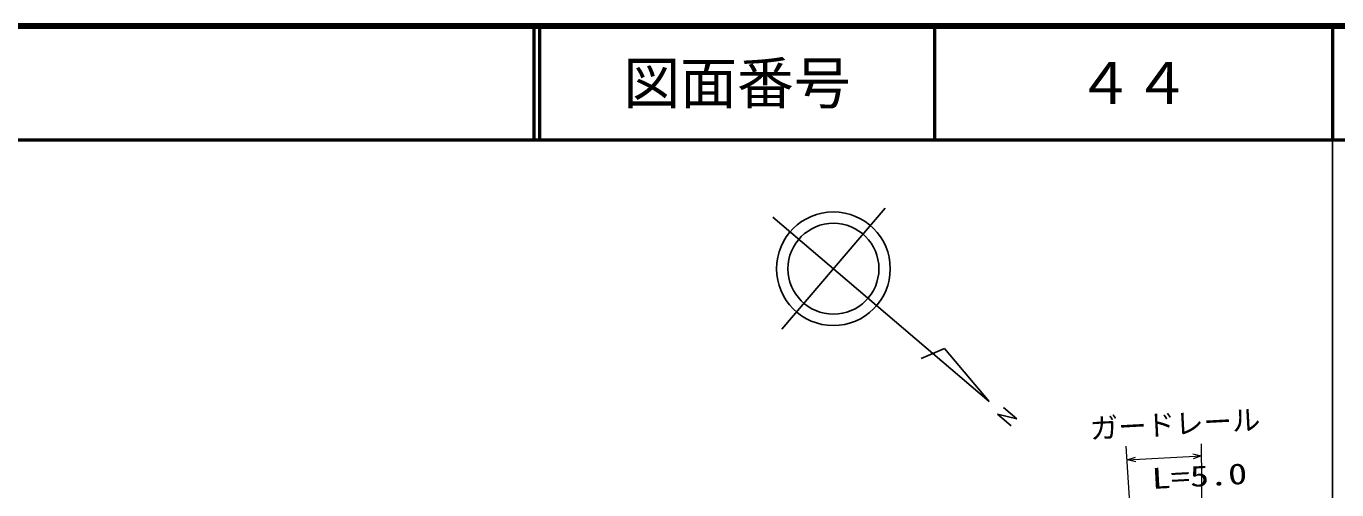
# Model space of a CAD drawing. Units: millimetres, scale not verified. Extents: x 40000 to 680000, y 20000 to 380000.
# Drawn here: x 464106 to 579378, y 339216 to 380000 of the extents above; entities that cross this region are included whole.
import ezdxf
from ezdxf.enums import TextEntityAlignment as Align

# ---------------------------------------------------------------- set-up
doc = ezdxf.new("R2010")
doc.units = ezdxf.units.MM
doc.header["$LTSCALE"] = 1000
for name, color, linetype, lineweight in [('M-BMK-SRVR', 3, 'Continuous', 25), ('M-STR-HTXT', 7, 'Continuous', 13), ('M-TTL', 2, 'Continuous', 140), ('M-TTL-BAND', 7, 'Continuous', 25), ('M-TTL-LINE', 7, 'Continuous', 50)]:
    doc.layers.add(name, color=color, linetype=linetype, lineweight=lineweight)
doc.layers.add('M-TTL-TXT', color=7, linetype='Continuous')
doc.styles.add('ＭＳ ゴシック', font='')
doc.styles.get('ＭＳ ゴシック').set_extended_font_data('MS Gothic')

msp = doc.modelspace()

# ---------------------------------------------------------------- linework, layer by layer
at = {"layer": 'M-BMK-SRVR'}
for p, q in [((548791, 346974), (529783, 363213)), ((530558, 353344), (539652, 363988)), ((544879, 351632), (542819, 350761)), ((548791, 346974), (544879, 351632)), ((551237, 345458), (549540, 345855)), ((549540, 345855), (550723, 344855)), ((550064, 346461), (551237, 345458))]:
    msp.add_line(p, q, dxfattribs=at)
for radius in [5000, 4000]:
    msp.add_circle((535105, 358666), radius, dxfattribs=at)
at = {"layer": 'M-STR-HTXT'}
for p, q in [((562692, 314528), (560858, 343053)), ((567608, 326915), (567468, 343252)), ((560936, 341841), (567477, 342191))]:
    msp.add_line(p, q, dxfattribs=at)
for points in [[(566717, 342367), (567477, 342191), (566739, 341938)], [(561697, 341665), (560936, 341841), (561674, 342094)]]:
    msp.add_lwpolyline(points, dxfattribs=at)
at = {"layer": 'M-TTL'}
msp.add_line((680000, 380000), (40000, 380000), dxfattribs=at)
at = {"layer": 'M-TTL-BAND'}
msp.add_line((579000, 20000), (579000, 370000), dxfattribs=at)
at = {"layer": 'M-TTL-LINE'}
for p, q in [((508747, 380000), (508747, 370000)), ((509247, 380000), (509247, 370000)), ((543997, 380000), (543997, 370000)), ((579000, 380000), (579000, 370000)), ((40000, 370000), (680000, 370000))]:
    msp.add_line(p, q, dxfattribs=at)

# ---------------------------------------------------------------- texts
at = {"layer": 'M-STR-HTXT', "style": 'ＭＳ ゴシック'}
msp.add_text('ガードレール', height=1833, rotation=3.1, dxfattribs=at).set_placement((557741, 343136), align=Align.BOTTOM_LEFT)
at = {"layer": 'M-STR-HTXT', "style": 'ＭＳ ゴシック', "width": 1.35}
msp.add_text('L=5.0', height=1833, rotation=3.1, dxfattribs=at).set_placement((563167, 338739), align=Align.BOTTOM_LEFT)
at = {"layer": 'M-TTL-TXT', "style": 'ＭＳ ゴシック'}
for s, p in [('図面番号', (526622, 375000)), ('４４', (561497, 375000))]:
    msp.add_text(s, height=3666, dxfattribs=at).set_placement(p, align=Align.MIDDLE_CENTER)

doc.saveas('drawing.dxf')
